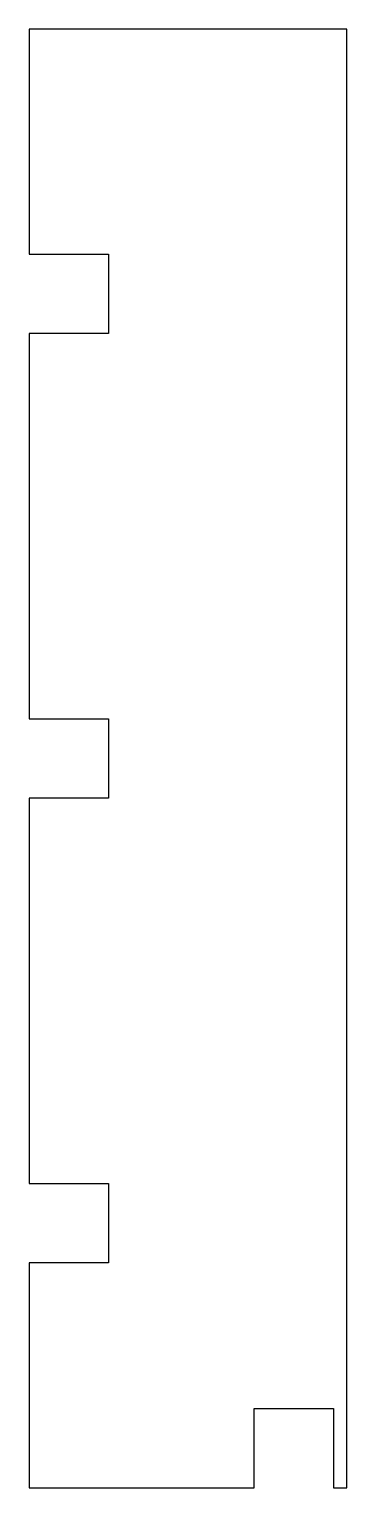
# Model space of a CAD drawing. Header units: millimetres. Extents: x 0 to 240, y 0 to 1103.
import ezdxf

# ---------------------------------------------------------------- set-up
doc = ezdxf.new("R2010")
doc.units = ezdxf.units.MM
doc.layers.add('CUT', color=7, linetype='CONTINUOUS')

msp = doc.modelspace()

# ---------------------------------------------------------------- linework, layer by layer
at = {"layer": 'CUT'}
msp.add_lwpolyline([(0, 0), (170, 0), (170, 60), (230, 60), (230, 0), (240, 0), (240, 1102.74), (0, 1102.74), (0, 932.74), (60, 932.74), (60, 872.74), (0, 872.74), (0, 581.37), (60, 581.37), (60, 521.37), (0, 521.37), (0, 230), (60, 230), (60, 170), (0, 170)], close=True, dxfattribs=at)

doc.saveas('drawing.dxf')
